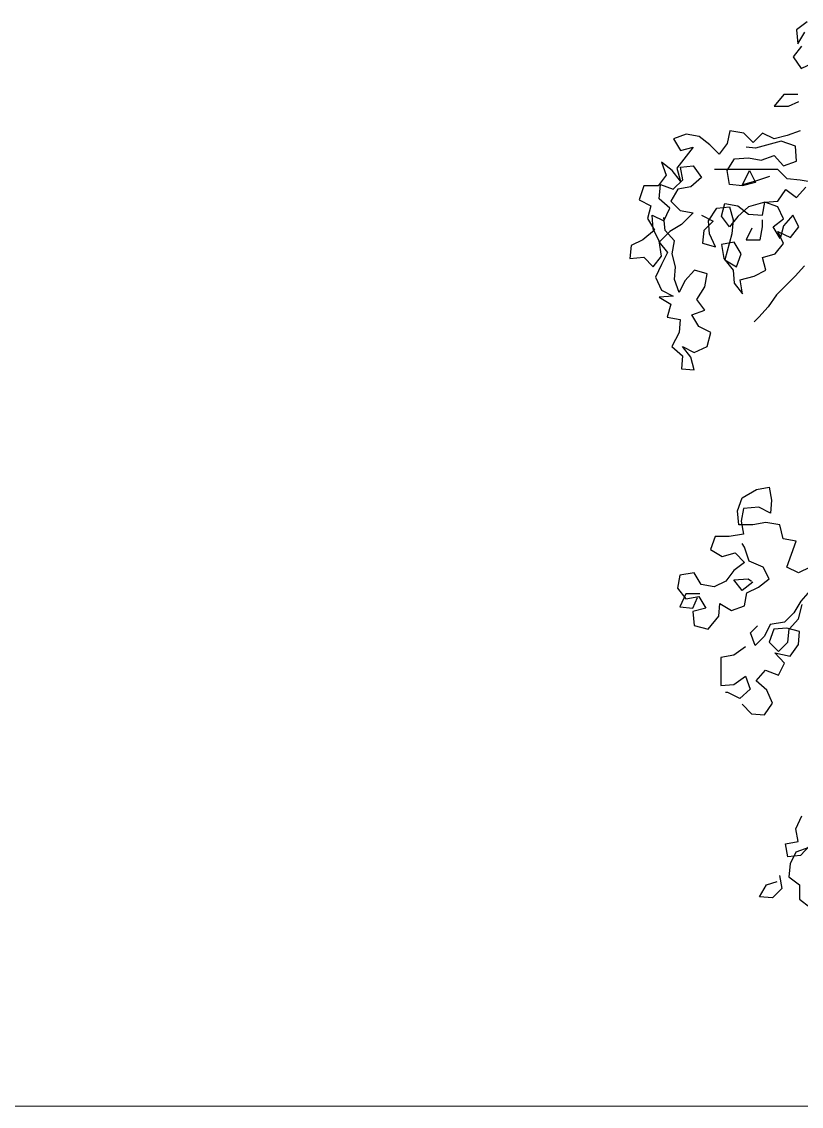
# Model space of a CAD drawing. Header units: millimetres. Extents: x 684983 to 685377, y 990360 to 990509.
# Drawn here: x 685138.714 to 685139.672, y 990434.038 to 990435.371 of the extents above; entities that cross this region are included whole.
import ezdxf

# ---------------------------------------------------------------- set-up
doc = ezdxf.new("R2010")
doc.units = ezdxf.units.MM
doc.layers.add('grid', color=8, linetype='Continuous', lineweight=9)
doc.layers.add('TEAK', color=7, linetype='Continuous')

# ---------------------------------------------------------------- blocks, each defined once
blk = doc.blocks.new('A$C25655A80')
at = {"color": 62}
for p, q in [((-0.70016, 1.73675), (-0.70882, 1.73003)), ((-0.70882, 1.73003), (-0.70787, 1.71849)), ((-0.70787, 1.71849), (-0.70209, 1.7281)), ((-0.70499, 1.71657), (-0.71172, 1.70792)), ((-0.71172, 1.70792), (-0.705, 1.6983)), ((-0.705, 1.6983), (-0.69539, 1.7031)), ((-0.71944, 1.67717), (-0.72714, 1.66756)), ((-0.70791, 1.67716), (-0.71944, 1.67717)), ((-0.7156, 1.66755), (-0.70695, 1.67139)), ((-0.72714, 1.66756), (-0.7156, 1.66755)), ((-0.79926, 1.64456), (-0.80984, 1.64072)), ((-0.78869, 1.64263), (-0.79926, 1.64456)), ((-0.76369, 1.64741), (-0.76562, 1.63684)), ((-0.75215, 1.64548), (-0.76369, 1.64741)), ((-0.74447, 1.63778), (-0.75215, 1.64548)), ((-0.73677, 1.64546), (-0.74447, 1.63778)), ((-0.72717, 1.64065), (-0.73677, 1.64546)), ((-0.70601, 1.64736), (-0.71659, 1.64352)), ((-0.80984, 1.64072), (-0.80408, 1.6311)), ((-0.78004, 1.63589), (-0.78869, 1.64263)), ((-0.77236, 1.62819), (-0.78004, 1.63589)), ((-0.76562, 1.63684), (-0.77236, 1.62819)), ((-0.7214, 1.63872), (-0.74255, 1.63297)), ((-0.71659, 1.64352), (-0.72717, 1.64065)), ((-0.70987, 1.63486), (-0.7214, 1.63872)), ((-0.7935, 1.63398), (-0.80698, 1.61669)), ((-0.80408, 1.6311), (-0.7935, 1.63398)), ((-0.74255, 1.63297), (-0.75024, 1.63394)), ((-0.73776, 1.62335), (-0.72718, 1.62719)), ((-0.72718, 1.62719), (-0.71949, 1.61853)), ((-0.70892, 1.62237), (-0.70987, 1.63486)), ((-0.81947, 1.62151), (-0.81563, 1.61093)), ((-0.81082, 1.61477), (-0.81947, 1.62151)), ((-0.80409, 1.61765), (-0.79352, 1.6186)), ((-0.79352, 1.6186), (-0.78679, 1.60898)), ((-0.76564, 1.61473), (-0.75986, 1.62433)), ((-0.75986, 1.62433), (-0.74833, 1.62529)), ((-0.74833, 1.62529), (-0.73776, 1.62335)), ((-0.71949, 1.61853), (-0.70892, 1.62237)), ((-0.81563, 1.61093), (-0.82237, 1.60228)), ((-0.8041, 1.60611), (-0.81082, 1.61477)), ((-0.80698, 1.61669), (-0.8041, 1.60611)), ((-0.80218, 1.60707), (-0.80409, 1.61765)), ((-0.78679, 1.60898), (-0.79545, 1.6013)), ((-0.7243, 1.61565), (-0.77621, 1.6157)), ((-0.76373, 1.60319), (-0.76564, 1.61473)), ((-0.75315, 1.60318), (-0.74738, 1.61471)), ((-0.74738, 1.61471), (-0.74258, 1.60509)), ((-0.73104, 1.60989), (-0.74258, 1.60605)), ((-0.71662, 1.60795), (-0.7243, 1.61565)), ((-0.8339, 1.60229), (-0.83776, 1.59076)), ((-0.82237, 1.60228), (-0.8339, 1.60229)), ((-0.82142, 1.59171), (-0.82045, 1.60324)), ((-0.82045, 1.60324), (-0.80987, 1.59939)), ((-0.80987, 1.59939), (-0.80218, 1.60707)), ((-0.79545, 1.6013), (-0.80603, 1.59938)), ((-0.75316, 1.60222), (-0.76373, 1.60319)), ((-0.74258, 1.60509), (-0.75316, 1.60222)), ((-0.74258, 1.60605), (-0.75315, 1.60318)), ((-0.70605, 1.60698), (-0.71662, 1.60795)), ((-0.70894, 1.59257), (-0.70125, 1.60121)), ((-0.69451, 1.60505), (-0.70605, 1.60698)), ((-0.81277, 1.58401), (-0.82142, 1.59171)), ((-0.80603, 1.59938), (-0.81181, 1.58978)), ((-0.72433, 1.5897), (-0.71759, 1.5993)), ((-0.71759, 1.5993), (-0.70894, 1.59257)), ((-0.83776, 1.59076), (-0.82815, 1.58595)), ((-0.82815, 1.58595), (-0.83105, 1.57537)), ((-0.81759, 1.57344), (-0.81277, 1.58401)), ((-0.81181, 1.58978), (-0.80412, 1.58208)), ((-0.78106, 1.57341), (-0.77432, 1.58397)), ((-0.77432, 1.58397), (-0.76375, 1.58492)), ((-0.77048, 1.57724), (-0.76759, 1.58781)), ((-0.76759, 1.58781), (-0.75702, 1.58588)), ((-0.76375, 1.58492), (-0.76087, 1.57435)), ((-0.75702, 1.58588), (-0.74837, 1.57914)), ((-0.74836, 1.58491), (-0.75702, 1.57723)), ((-0.7349, 1.58874), (-0.74836, 1.58491)), ((-0.73684, 1.57817), (-0.7349, 1.58874)), ((-0.7349, 1.58874), (-0.72433, 1.5897)), ((-0.72433, 1.58489), (-0.7349, 1.58874)), ((-0.71953, 1.57527), (-0.72433, 1.58489)), ((-0.83105, 1.57537), (-0.82529, 1.56576)), ((-0.8272, 1.57825), (-0.81759, 1.57344)), ((-0.82625, 1.56672), (-0.8272, 1.57825)), ((-0.81663, 1.56575), (-0.81759, 1.57632)), ((-0.80412, 1.58208), (-0.79355, 1.58015)), ((-0.79355, 1.58015), (-0.80317, 1.57054)), ((-0.78682, 1.57822), (-0.77721, 1.5734)), ((-0.77721, 1.5734), (-0.78491, 1.56572)), ((-0.78011, 1.56283), (-0.78106, 1.57341)), ((-0.76376, 1.56858), (-0.77048, 1.57724)), ((-0.75702, 1.57723), (-0.76376, 1.56858)), ((-0.76087, 1.57435), (-0.76184, 1.56281)), ((-0.74837, 1.57914), (-0.73684, 1.57817)), ((-0.73684, 1.56856), (-0.73684, 1.57433)), ((-0.72819, 1.56855), (-0.71953, 1.57527)), ((-0.71184, 1.57815), (-0.71954, 1.5695)), ((-0.70704, 1.56853), (-0.71184, 1.57815)), ((-0.82529, 1.56576), (-0.83491, 1.55807)), ((-0.82145, 1.5571), (-0.82625, 1.56672)), ((-0.81279, 1.56478), (-0.82145, 1.55614)), ((-0.80895, 1.55709), (-0.81663, 1.56575)), ((-0.80317, 1.57054), (-0.81279, 1.56478)), ((-0.78491, 1.56572), (-0.78588, 1.55514)), ((-0.7455, 1.5676), (-0.75031, 1.558)), ((-0.73878, 1.55799), (-0.73684, 1.56856)), ((-0.72243, 1.55893), (-0.72819, 1.56855)), ((-0.72435, 1.5647), (-0.71378, 1.55989)), ((-0.71955, 1.55508), (-0.72435, 1.5647)), ((-0.71954, 1.5695), (-0.72243, 1.55893)), ((-0.71378, 1.55989), (-0.70704, 1.56853)), ((-0.83491, 1.55807), (-0.84452, 1.55328)), ((-0.81954, 1.5446), (-0.82145, 1.5571)), ((-0.82145, 1.55614), (-0.81473, 1.54748)), ((-0.81088, 1.54652), (-0.80895, 1.55709)), ((-0.77531, 1.55225), (-0.78011, 1.56283)), ((-0.75993, 1.55608), (-0.7705, 1.55417)), ((-0.76184, 1.56281), (-0.76763, 1.54167)), ((-0.75417, 1.54646), (-0.75993, 1.55608)), ((-0.75031, 1.558), (-0.73878, 1.55799)), ((-0.84452, 1.55328), (-0.84549, 1.5427)), ((-0.81473, 1.54748), (-0.81954, 1.53787)), ((-0.78588, 1.55514), (-0.77531, 1.55225)), ((-0.7705, 1.55417), (-0.76859, 1.54263)), ((-0.72629, 1.54644), (-0.71955, 1.55508)), ((-0.84549, 1.5427), (-0.83396, 1.54365)), ((-0.83396, 1.54365), (-0.82628, 1.53596)), ((-0.82628, 1.53596), (-0.81954, 1.5446)), ((-0.81954, 1.53787), (-0.82436, 1.5273)), ((-0.80801, 1.53594), (-0.81088, 1.54652)), ((-0.76859, 1.54263), (-0.76091, 1.53301)), ((-0.76763, 1.54167), (-0.75802, 1.53589)), ((-0.75802, 1.53589), (-0.75417, 1.54646)), ((-0.73687, 1.54356), (-0.72629, 1.54644)), ((-0.73399, 1.53299), (-0.73687, 1.54356)), ((-0.80898, 1.52537), (-0.80801, 1.53594)), ((-0.79263, 1.53304), (-0.80033, 1.5244)), ((-0.78206, 1.53015), (-0.79263, 1.53304)), ((-0.78399, 1.51957), (-0.78206, 1.53015)), ((-0.76091, 1.53301), (-0.75996, 1.52244)), ((-0.74361, 1.52819), (-0.73399, 1.53299)), ((-0.70227, 1.5368), (-0.70996, 1.52816)), ((-0.82436, 1.5273), (-0.81956, 1.51672)), ((-0.80515, 1.51479), (-0.80898, 1.52537)), ((-0.80033, 1.5244), (-0.80515, 1.51479)), ((-0.75996, 1.52244), (-0.75324, 1.51378)), ((-0.75515, 1.52532), (-0.74361, 1.52819)), ((-0.75324, 1.51378), (-0.75515, 1.52532)), ((-0.70996, 1.52816), (-0.72536, 1.51279)), ((-0.80995, 1.51191), (-0.82149, 1.51096)), ((-0.81956, 1.51672), (-0.80995, 1.51191)), ((-0.79073, 1.50901), (-0.78399, 1.51957)), ((-0.72536, 1.51279), (-0.7321, 1.50319)), ((-0.82149, 1.51096), (-0.81188, 1.50518)), ((-0.81188, 1.50518), (-0.81478, 1.49461)), ((-0.78401, 1.50035), (-0.79073, 1.50901)), ((-0.7321, 1.50319), (-0.7398, 1.49454)), ((-0.81478, 1.49461), (-0.8042, 1.49268)), ((-0.79459, 1.49651), (-0.78401, 1.50035)), ((-0.78883, 1.48689), (-0.79459, 1.49651)), ((-0.7398, 1.49454), (-0.74364, 1.4907)), ((-0.8042, 1.49268), (-0.80518, 1.4821)), ((-0.77922, 1.48208), (-0.78883, 1.48689)), ((-0.80518, 1.4821), (-0.81095, 1.47057)), ((-0.78212, 1.47055), (-0.77922, 1.48208)), ((-0.81095, 1.47057), (-0.80231, 1.46287)), ((-0.8023, 1.47057), (-0.79269, 1.46575)), ((-0.79558, 1.46191), (-0.8023, 1.47057)), ((-0.79269, 1.46575), (-0.78212, 1.47055)), ((-0.80231, 1.46287), (-0.80328, 1.4523)), ((-0.79271, 1.45133), (-0.79558, 1.46191)), ((-0.80328, 1.4523), (-0.79271, 1.45133)), ((-0.75339, 1.34651), (-0.74185, 1.35323)), ((-0.74185, 1.35323), (-0.73127, 1.35514)), ((-0.73127, 1.35514), (-0.72936, 1.34457)), ((-0.75724, 1.33594), (-0.75339, 1.34651)), ((-0.72936, 1.34457), (-0.73033, 1.33399)), ((-0.75629, 1.32441), (-0.75724, 1.33594)), ((-0.75244, 1.33786), (-0.75437, 1.32729)), ((-0.73994, 1.33881), (-0.75244, 1.33786)), ((-0.73033, 1.33399), (-0.73994, 1.33881)), ((-0.75437, 1.32729), (-0.75246, 1.31671)), ((-0.73418, 1.32631), (-0.74476, 1.32439)), ((-0.72265, 1.32437), (-0.73418, 1.32631)), ((-0.75246, 1.31671), (-0.76399, 1.3148)), ((-0.74476, 1.32439), (-0.75629, 1.32441)), ((-0.71977, 1.31284), (-0.72265, 1.32437)), ((-0.77553, 1.31481), (-0.77938, 1.30424)), ((-0.76399, 1.3148), (-0.77553, 1.31481)), ((-0.7515, 1.30614), (-0.75342, 1.30902)), ((-0.7092, 1.3109), (-0.71977, 1.31284)), ((-0.71691, 1.28976), (-0.7092, 1.3109)), ((-0.77938, 1.30424), (-0.76978, 1.29846)), ((-0.76978, 1.29846), (-0.7592, 1.30134)), ((-0.7592, 1.30134), (-0.75152, 1.29364)), ((-0.74767, 1.2946), (-0.7515, 1.30614)), ((-0.75152, 1.29364), (-0.76017, 1.28692)), ((-0.73614, 1.28978), (-0.74767, 1.2946)), ((-0.73134, 1.28016), (-0.73614, 1.28978)), ((-0.7073, 1.28495), (-0.71691, 1.28976)), ((-0.69769, 1.28974), (-0.7073, 1.28495)), ((-0.8044, 1.28311), (-0.80633, 1.27254)), ((-0.79286, 1.28503), (-0.8044, 1.28311)), ((-0.7871, 1.27541), (-0.79286, 1.28503)), ((-0.76017, 1.28692), (-0.76691, 1.27827)), ((-0.76018, 1.27923), (-0.74864, 1.28018)), ((-0.74864, 1.28018), (-0.74576, 1.27825)), ((-0.74, 1.27344), (-0.73134, 1.28016)), ((-0.80633, 1.27254), (-0.79961, 1.26388)), ((-0.77653, 1.27347), (-0.7871, 1.27541)), ((-0.76691, 1.27827), (-0.77653, 1.27347)), ((-0.75346, 1.27057), (-0.76018, 1.27923)), ((-0.7448, 1.27729), (-0.75346, 1.27057)), ((-0.74962, 1.26864), (-0.74, 1.27344)), ((-0.7996, 1.26773), (-0.80442, 1.25716)), ((-0.79961, 1.26388), (-0.78903, 1.2658)), ((-0.78807, 1.26772), (-0.7996, 1.26773)), ((-0.79385, 1.25619), (-0.78999, 1.26484)), ((-0.78903, 1.2658), (-0.78327, 1.25618)), ((-0.75155, 1.25807), (-0.74962, 1.26864)), ((-0.6977, 1.27052), (-0.7054, 1.26187)), ((-0.80442, 1.25716), (-0.79385, 1.25619)), ((-0.78327, 1.25618), (-0.79385, 1.2533)), ((-0.7727, 1.24944), (-0.77173, 1.26001)), ((-0.77173, 1.26001), (-0.76213, 1.25424)), ((-0.76213, 1.25424), (-0.75155, 1.25807)), ((-0.7054, 1.26187), (-0.71118, 1.25227)), ((-0.70734, 1.24746), (-0.70444, 1.25899)), ((-0.79385, 1.2533), (-0.7929, 1.24177)), ((-0.78137, 1.23887), (-0.7727, 1.24944)), ((-0.71888, 1.24458), (-0.73041, 1.24267)), ((-0.71118, 1.25227), (-0.71888, 1.24458)), ((-0.71504, 1.23881), (-0.70734, 1.24746)), ((-0.7929, 1.24177), (-0.78137, 1.23887)), ((-0.74676, 1.23596), (-0.74099, 1.24172)), ((-0.74293, 1.22538), (-0.74676, 1.23596)), ((-0.73041, 1.24267), (-0.73523, 1.23306)), ((-0.72753, 1.23882), (-0.73139, 1.22825)), ((-0.71696, 1.23977), (-0.72753, 1.23882)), ((-0.70639, 1.23688), (-0.71696, 1.23977)), ((-0.71601, 1.22824), (-0.71504, 1.23881)), ((-0.70736, 1.22631), (-0.70639, 1.23688)), ((-0.73523, 1.23306), (-0.74293, 1.22538)), ((-0.73139, 1.22825), (-0.7237, 1.22055)), ((-0.7237, 1.22055), (-0.71601, 1.22824)), ((-0.75062, 1.22442), (-0.76024, 1.2177)), ((-0.72659, 1.2196), (-0.71409, 1.2167)), ((-0.71891, 1.21094), (-0.72659, 1.2196)), ((-0.71409, 1.2167), (-0.70736, 1.22631)), ((-0.77081, 1.21579), (-0.77083, 1.19272)), ((-0.76024, 1.2177), (-0.77081, 1.21579)), ((-0.72372, 1.20133), (-0.71891, 1.21094)), ((-0.76026, 1.19367), (-0.75064, 1.20039)), ((-0.75064, 1.20039), (-0.7468, 1.18981)), ((-0.74199, 1.19654), (-0.73429, 1.20518)), ((-0.73429, 1.20518), (-0.72372, 1.20133)), ((-0.77083, 1.19272), (-0.76026, 1.19367)), ((-0.73335, 1.18884), (-0.74199, 1.19654)), ((-0.76507, 1.18695), (-0.76699, 1.18695)), ((-0.75546, 1.18213), (-0.76507, 1.18695)), ((-0.7468, 1.18981), (-0.75546, 1.18213)), ((-0.72855, 1.17826), (-0.73335, 1.18884)), ((-0.75354, 1.17732), (-0.74586, 1.16963)), ((-0.73529, 1.16865), (-0.72855, 1.17826)), ((-0.74586, 1.16963), (-0.73529, 1.16865)), ((-0.70942, 1.07539), (-0.7046, 1.08595)), ((-0.7075, 1.06481), (-0.70942, 1.07539)), ((-0.71808, 1.0629), (-0.7075, 1.06481)), ((-0.71617, 1.05232), (-0.71808, 1.0629)), ((-0.69886, 1.05999), (-0.70944, 1.05616)), ((-0.69789, 1.06192), (-0.70559, 1.05327)), ((-0.70559, 1.05327), (-0.71617, 1.05232)), ((-0.70944, 1.05616), (-0.71425, 1.04655)), ((-0.71425, 1.04655), (-0.71522, 1.03598)), ((-0.73349, 1.02926), (-0.72484, 1.03214)), ((-0.72291, 1.03695), (-0.721, 1.02637)), ((-0.71522, 1.03598), (-0.70658, 1.02924)), ((-0.73927, 1.01966), (-0.73349, 1.02926)), ((-0.721, 1.02637), (-0.7287, 1.01869)), ((-0.70658, 1.02924), (-0.70659, 1.0177)), ((-0.7287, 1.01869), (-0.73927, 1.01966)), ((-0.70659, 1.0177), (-0.69794, 1.01097))]:
    blk.add_line(p, q, dxfattribs=at)
blk = doc.blocks.new('TR')
blk.add_blockref('A$C25655A80', (0.01921, 0.01485, 1.34531))

msp = doc.modelspace()

# ---------------------------------------------------------------- linework, layer by layer
at = {"layer": 'grid'}
msp.add_line((685221.1591, 990434.0381), (685118.727, 990434.0381), dxfattribs=at)

# ---------------------------------------------------------------- block references
at = {"layer": 'TEAK', "xscale": 1.5, "yscale": 1.5, "zscale": 1.5}
msp.add_blockref('TR', (685140.7005, 990432.744, 99.329), dxfattribs=at)

doc.saveas('drawing.dxf')
